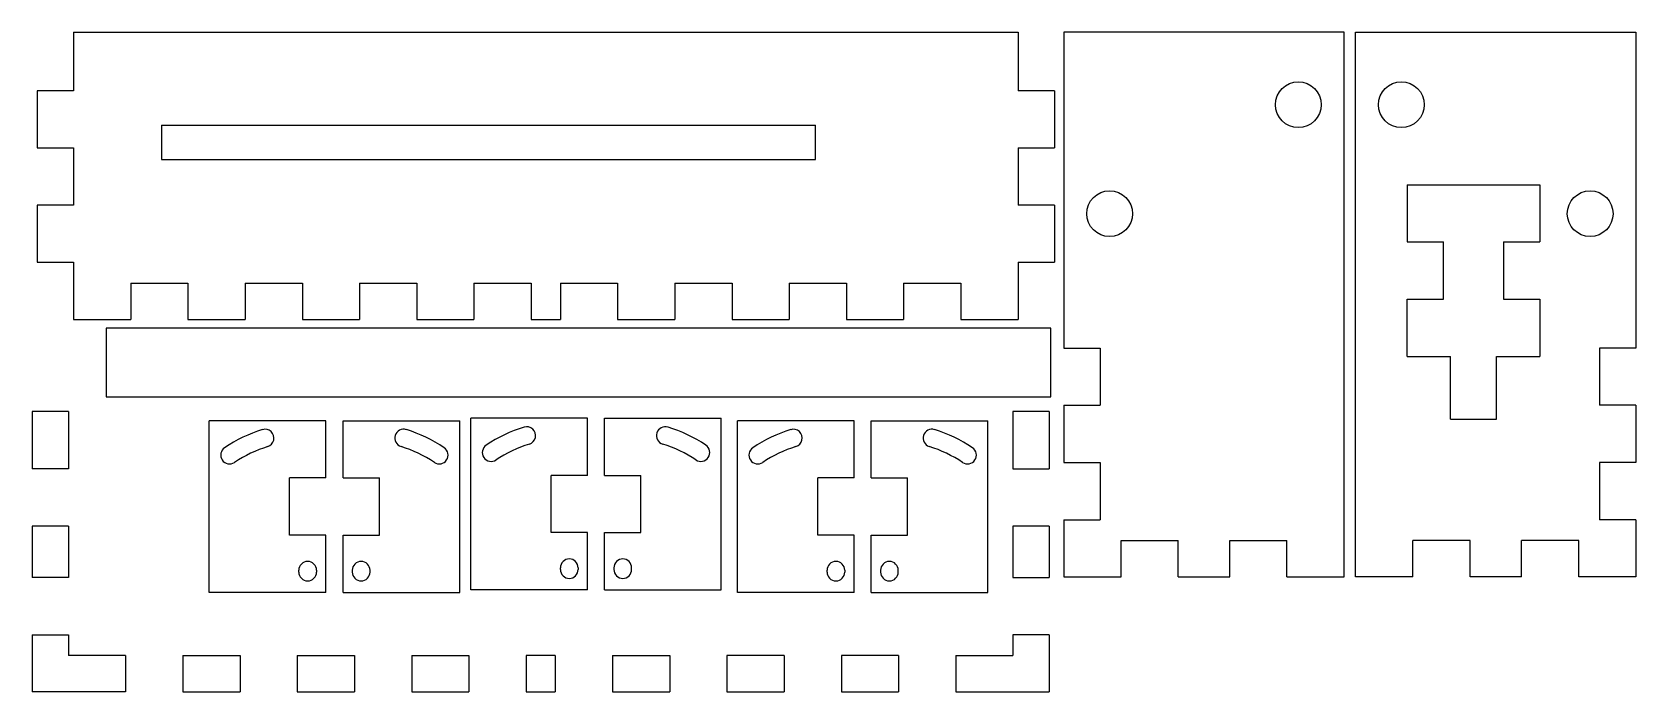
# Model space of a CAD drawing. Header units: millimetres. Extents: x 0 to 280, y 0 to 115.
import ezdxf

# ---------------------------------------------------------------- set-up
doc = ezdxf.new("R2010")
doc.units = ezdxf.units.MM
doc.layers.add('CAD', color=7, linetype='Continuous')

msp = doc.modelspace()

# ---------------------------------------------------------------- linework, layer by layer
at = {"layer": 'CAD', "linetype": 'Continuous'}
for p, q in [((7.24, 115.36), (7.24, 105.11)), ((7.24, 115.36), (172.34, 115.36)), ((172.34, 115.36), (172.34, 105.11)), ((229.33, 115.36), (180.34, 115.36)), ((180.34, 115.36), (180.34, 60.11)), ((229.33, 20.11), (229.33, 115.36)), ((231.34, 115.36), (280.34, 115.36)), ((231.34, 20.11), (231.34, 115.36)), ((280.34, 115.36), (280.34, 60.11)), ((0.89, 105.11), (0.89, 95.11)), ((7.24, 105.11), (0.89, 105.11)), ((178.69, 105.11), (172.34, 105.11)), ((178.69, 105.11), (178.69, 95.11)), ((22.64, 99.11), (136.94, 99.11)), ((22.64, 99.11), (22.64, 93.11)), ((136.94, 93.11), (136.94, 99.11)), ((0.89, 95.11), (7.24, 95.11)), ((7.24, 95.11), (7.24, 85.11)), ((22.64, 93.11), (136.94, 93.11)), ((172.34, 95.11), (172.34, 85.11)), ((172.34, 95.11), (178.69, 95.11)), ((240.34, 88.66), (240.34, 78.66)), ((240.34, 88.66), (263.54, 88.66)), ((263.54, 88.66), (263.54, 78.66)), ((0.89, 85.11), (0.89, 75.11)), ((7.24, 85.11), (0.89, 85.11)), ((178.69, 85.11), (172.34, 85.11)), ((178.69, 85.11), (178.69, 75.11)), ((240.34, 78.66), (246.69, 78.66)), ((246.69, 68.66), (246.69, 78.66)), ((257.19, 78.66), (257.19, 68.66)), ((257.19, 78.66), (263.54, 78.66)), ((0.89, 75.11), (7.24, 75.11)), ((7.24, 75.11), (7.24, 65.11)), ((172.34, 75.11), (172.34, 65.11)), ((172.34, 75.11), (178.69, 75.11)), ((17.24, 71.46), (27.24, 71.46)), ((17.24, 71.46), (17.24, 65.11)), ((27.24, 71.46), (27.24, 65.11)), ((37.24, 71.46), (37.24, 65.11)), ((37.24, 71.46), (47.24, 71.46)), ((47.24, 71.46), (47.24, 65.11)), ((57.24, 71.46), (57.24, 65.11)), ((57.24, 71.46), (67.24, 71.46)), ((67.24, 71.46), (67.24, 65.11)), ((77.24, 71.46), (77.24, 65.11)), ((77.24, 71.46), (87.24, 71.46)), ((87.24, 71.46), (87.24, 65.11)), ((92.34, 71.46), (92.34, 65.11)), ((92.34, 71.46), (102.34, 71.46)), ((102.34, 71.46), (102.34, 65.11)), ((112.34, 71.46), (112.34, 65.11)), ((112.34, 71.46), (122.34, 71.46)), ((122.34, 71.46), (122.34, 65.11)), ((132.34, 71.46), (132.34, 65.11)), ((132.34, 71.46), (142.34, 71.46)), ((142.34, 71.46), (142.34, 65.11)), ((152.34, 71.46), (152.34, 65.11)), ((152.34, 71.46), (162.34, 71.46)), ((162.34, 71.46), (162.34, 65.11)), ((240.34, 68.66), (246.69, 68.66)), ((240.34, 58.66), (240.34, 68.66)), ((257.19, 68.66), (263.54, 68.66)), ((263.54, 68.66), (263.54, 58.66)), ((7.24, 65.11), (17.24, 65.11)), ((27.24, 65.11), (37.24, 65.11)), ((47.24, 65.11), (57.24, 65.11)), ((67.24, 65.11), (77.24, 65.11)), ((87.24, 65.11), (92.34, 65.11)), ((102.34, 65.11), (112.34, 65.11)), ((122.34, 65.11), (132.34, 65.11)), ((142.34, 65.11), (152.34, 65.11)), ((162.34, 65.11), (172.34, 65.11)), ((178.04, 63.57), (12.94, 63.57)), ((12.94, 63.57), (12.94, 51.57)), ((178.04, 51.57), (178.04, 63.57)), ((180.34, 60.11), (186.69, 60.11)), ((186.69, 60.11), (186.69, 50.11)), ((273.99, 60.11), (273.99, 50.11)), ((280.34, 60.11), (273.99, 60.11)), ((240.34, 58.66), (247.94, 58.66)), ((247.94, 47.66), (247.94, 58.66)), ((255.94, 47.66), (255.94, 58.66)), ((255.94, 58.66), (263.54, 58.66)), ((12.94, 51.57), (178.04, 51.57)), ((0, 49), (0, 39)), ((6.35, 49), (0, 49)), ((6.35, 49), (6.35, 39)), ((97.07, 47.85), (76.67, 47.85)), ((76.67, 17.85), (76.67, 47.85)), ((97.07, 37.85), (97.07, 47.85)), ((100.07, 37.85), (100.07, 47.85)), ((100.07, 47.85), (120.47, 47.85)), ((120.47, 17.85), (120.47, 47.85)), ((171.45, 49), (171.45, 39)), ((177.8, 49), (171.45, 49)), ((177.8, 49), (177.8, 39)), ((180.34, 50.11), (186.69, 50.11)), ((180.34, 50.11), (180.34, 40.11)), ((247.94, 47.66), (255.94, 47.66)), ((280.34, 50.11), (273.99, 50.11)), ((280.34, 50.11), (280.34, 40.11)), ((51.35, 47.41), (30.95, 47.41)), ((30.95, 17.41), (30.95, 47.41)), ((51.35, 37.41), (51.35, 47.41)), ((54.35, 37.41), (54.35, 47.41)), ((54.35, 47.41), (74.75, 47.41)), ((74.75, 17.41), (74.75, 47.41)), ((143.68, 47.41), (123.28, 47.41)), ((123.28, 17.41), (123.28, 47.41)), ((143.68, 37.41), (143.68, 47.41)), ((146.68, 37.41), (146.68, 47.41)), ((146.68, 47.41), (167.08, 47.41)), ((167.08, 17.41), (167.08, 47.41)), ((180.34, 40.11), (186.69, 40.11)), ((186.69, 40.11), (186.69, 30.11)), ((280.34, 40.11), (273.99, 40.11)), ((273.99, 40.11), (273.99, 30.11)), ((6.35, 39), (0, 39)), ((51.35, 37.41), (45, 37.41)), ((45, 27.41), (45, 37.41)), ((54.35, 37.41), (60.7, 37.41)), ((60.7, 27.41), (60.7, 37.41)), ((97.07, 37.85), (90.72, 37.85)), ((90.72, 27.85), (90.72, 37.85)), ((100.07, 37.85), (106.42, 37.85)), ((106.42, 27.85), (106.42, 37.85)), ((143.68, 37.41), (137.33, 37.41)), ((137.33, 27.41), (137.33, 37.41)), ((146.68, 37.41), (153.03, 37.41)), ((153.03, 27.41), (153.03, 37.41)), ((171.45, 39), (177.8, 39)), ((0, 29), (0, 20)), ((6.35, 29), (0, 29)), ((6.35, 29), (6.35, 20)), ((171.45, 29), (171.45, 20)), ((177.8, 29), (171.45, 29)), ((177.8, 29), (177.8, 20)), ((180.34, 30.11), (186.69, 30.11)), ((180.34, 30.11), (180.34, 20.11)), ((280.34, 30.11), (273.99, 30.11)), ((280.34, 30.11), (280.34, 20.11)), ((51.35, 27.41), (45, 27.41)), ((51.35, 17.41), (51.35, 27.41)), ((54.35, 17.41), (54.35, 27.41)), ((54.35, 27.41), (60.7, 27.41)), ((97.07, 27.85), (90.72, 27.85)), ((97.07, 17.85), (97.07, 27.85)), ((100.07, 17.85), (100.07, 27.85)), ((100.07, 27.85), (106.42, 27.85)), ((143.68, 27.41), (137.33, 27.41)), ((143.68, 17.41), (143.68, 27.41)), ((146.68, 17.41), (146.68, 27.41)), ((146.68, 27.41), (153.03, 27.41)), ((190.34, 26.46), (200.34, 26.46)), ((190.34, 20.11), (190.34, 26.46)), ((200.34, 20.11), (200.34, 26.46)), ((209.33, 20.11), (209.33, 26.46)), ((209.33, 26.46), (219.33, 26.46)), ((219.33, 20.11), (219.33, 26.46)), ((241.34, 20.11), (241.34, 26.46)), ((251.34, 26.46), (241.34, 26.46)), ((251.34, 20.11), (251.34, 26.46)), ((270.34, 26.46), (260.34, 26.46)), ((260.34, 20.11), (260.34, 26.46)), ((270.34, 20.11), (270.34, 26.46)), ((6.35, 20), (0, 20)), ((46.62, 20.96), (46.62, 21.26)), ((49.72, 21.26), (49.72, 20.96)), ((55.97, 21.26), (55.97, 20.96)), ((59.07, 20.96), (59.07, 21.26)), ((92.35, 21.4), (92.35, 21.7)), ((95.45, 21.7), (95.45, 21.4)), ((101.7, 21.7), (101.7, 21.4)), ((104.8, 21.4), (104.8, 21.7)), ((138.95, 20.96), (138.95, 21.26)), ((142.05, 21.26), (142.05, 20.96)), ((148.3, 21.26), (148.3, 20.96)), ((151.4, 20.96), (151.4, 21.26)), ((171.45, 20), (177.8, 20)), ((180.34, 20.11), (190.34, 20.11)), ((200.34, 20.11), (209.33, 20.11)), ((219.33, 20.11), (229.33, 20.11)), ((241.34, 20.11), (231.34, 20.11)), ((260.34, 20.11), (251.34, 20.11)), ((280.34, 20.11), (270.34, 20.11)), ((51.35, 17.41), (30.95, 17.41)), ((54.35, 17.41), (74.75, 17.41)), ((97.07, 17.85), (76.67, 17.85)), ((100.07, 17.85), (120.47, 17.85)), ((143.68, 17.41), (123.28, 17.41)), ((146.68, 17.41), (167.08, 17.41)), ((0, 10), (0, 0)), ((0, 10), (6.35, 10)), ((6.35, 10), (6.35, 6.35)), ((171.45, 10), (171.45, 6.35)), ((177.8, 10), (171.45, 10)), ((177.8, 10), (177.8, 0)), ((16.35, 6.35), (6.35, 6.35)), ((16.35, 6.35), (16.35, 0)), ((26.35, 6.35), (26.35, 0)), ((26.35, 6.35), (36.35, 6.35)), ((36.35, 6.35), (36.35, 0)), ((46.35, 6.35), (46.35, 0)), ((46.35, 6.35), (56.35, 6.35)), ((56.35, 6.35), (56.35, 0)), ((66.35, 6.35), (66.35, 0)), ((66.35, 6.35), (76.35, 6.35)), ((76.35, 6.35), (76.35, 0)), ((86.35, 6.35), (86.35, 0)), ((91.45, 6.35), (86.35, 6.35)), ((91.45, 6.35), (91.45, 0)), ((101.45, 6.35), (101.45, 0)), ((101.45, 6.35), (111.45, 6.35)), ((111.45, 6.35), (111.45, 0)), ((121.45, 6.35), (121.45, 0)), ((131.45, 6.35), (121.45, 6.35)), ((131.45, 6.35), (131.45, 0)), ((141.45, 6.35), (141.45, 0)), ((151.45, 6.35), (141.45, 6.35)), ((151.45, 6.35), (151.45, 0)), ((161.45, 6.35), (171.45, 6.35)), ((161.45, 6.35), (161.45, 0)), ((16.35, 0), (0, 0)), ((161.45, 0), (177.8, 0)), ((26.35, 0), (36.35, 0)), ((46.35, 0), (56.35, 0)), ((66.35, 0), (76.35, 0)), ((86.35, 0), (91.45, 0)), ((101.45, 0), (111.45, 0)), ((121.45, 0), (131.45, 0)), ((141.45, 0), (151.45, 0))]:
    msp.add_line(p, q, dxfattribs=at)
for centre in [(221.33, 102.66), (239.34, 102.66), (188.34, 83.61), (272.34, 83.61)]:
    msp.add_circle(centre, 4, dxfattribs=at)
for centre, radius, start, end in [((48.02, 21.11), 25.93, 107.3982, 123.6295), ((40.73, 44.37), 1.55, 287.3982, 107.3982), ((64.96, 44.37), 1.55, 72.6018, 252.6018), ((57.67, 21.11), 25.93, 56.3705, 72.6018), ((93.75, 21.55), 25.93, 107.3982, 123.6295), ((86.46, 44.81), 1.55, 287.3982, 107.3982), ((110.69, 44.81), 1.55, 72.6018, 252.6018), ((103.4, 21.55), 25.93, 56.3705, 72.6018), ((140.35, 21.11), 25.93, 107.3982, 123.6295), ((133.06, 44.37), 1.55, 287.3982, 107.3982), ((157.29, 44.37), 1.55, 72.6018, 252.6018), ((150, 21.11), 25.93, 56.3705, 72.6018), ((34.52, 41.41), 1.55, 123.6295, 303.6295), ((48.02, 21.11), 22.83, 107.3982, 123.6295), ((57.67, 21.11), 22.83, 56.3705, 72.6018), ((71.17, 41.41), 1.55, 236.3705, 56.3705), ((80.25, 41.85), 1.55, 123.6295, 303.6295), ((93.75, 21.55), 22.83, 107.3982, 123.6295), ((103.4, 21.55), 22.83, 56.3705, 72.6018), ((116.9, 41.85), 1.55, 236.3705, 56.3705), ((126.85, 41.41), 1.55, 123.6295, 303.6295), ((140.35, 21.11), 22.83, 107.3982, 123.6295), ((150, 21.11), 22.83, 56.3705, 72.6018), ((163.5, 41.41), 1.55, 236.3705, 56.3705), ((48.17, 21.26), 1.55, 0, 180), ((57.52, 21.26), 1.55, 0, 180), ((93.9, 21.7), 1.55, 0, 180), ((103.25, 21.7), 1.55, 0, 180), ((140.5, 21.26), 1.55, 0, 180), ((149.85, 21.26), 1.55, 0, 180), ((48.17, 20.96), 1.55, 180, 0), ((57.52, 20.96), 1.55, 180, 0), ((93.9, 21.4), 1.55, 180, 0), ((103.25, 21.4), 1.55, 180, 0), ((140.5, 20.96), 1.55, 180, 0), ((149.85, 20.96), 1.55, 180, 0)]:
    msp.add_arc(centre, radius, start, end, dxfattribs=at)

doc.saveas('drawing.dxf')
